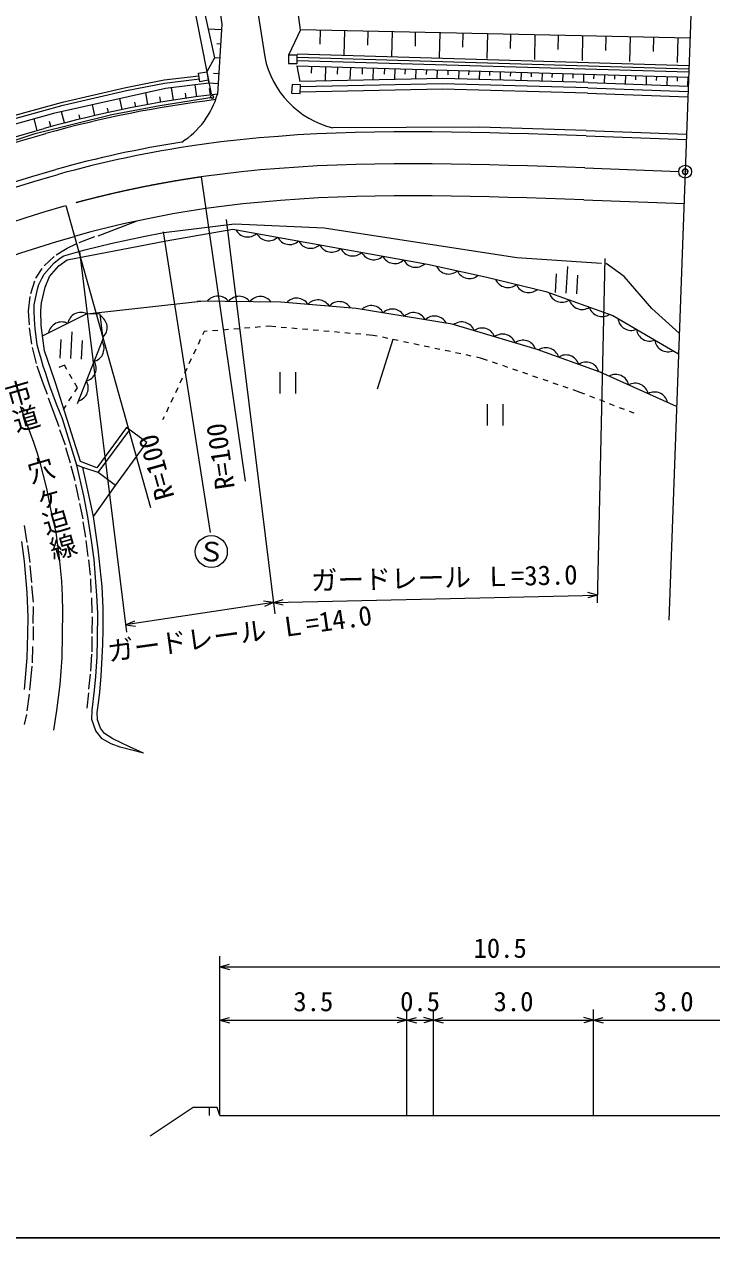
# Model space of a CAD drawing. Units: millimetres, scale not verified. Extents: x 40000 to 680000, y 20000 to 380000.
# Drawn here: x 499813 to 564206, y 205000 to 318670 of the extents above; entities that cross this region are included whole.
import ezdxf
from ezdxf.enums import TextEntityAlignment as Align

# ---------------------------------------------------------------- set-up
doc = ezdxf.new("R2010")
doc.units = ezdxf.units.MM
doc.header["$LTSCALE"] = 1000
doc.header["$PDMODE"] = 32
doc.header["$PDSIZE"] = 500
doc.linetypes.add('CHAIN', pattern=[18.5, 12, -1.5, 3.5, -1.5])
for name, color, linetype, lineweight in [('M-BGD', 7, 'Continuous', 13), ('M-BMK', 2, 'CHAIN', 13), ('M-STR-HTXT', 7, 'Continuous', 13), ('M-STR-STRC', 7, 'Continuous', 13), ('M-TTL-BAND', 7, 'Continuous', 25)]:
    doc.layers.add(name, color=color, linetype=linetype, lineweight=lineweight)
doc.layers.add('M-OTRS', color=6, linetype='Continuous')
doc.styles.add('@ＭＳ ゴシック', font='')
doc.styles.add('ＭＳ ゴシック', font='')
doc.styles.get('@ＭＳ ゴシック').set_extended_font_data('@MS Gothic')
doc.styles.get('ＭＳ ゴシック').set_extended_font_data('MS Gothic')

msp = doc.modelspace()

# ---------------------------------------------------------------- linework, layer by layer
at = {"layer": 'M-BGD'}
for p, q in [((563365, 349771), (560180, 262845)), ((519720, 332642), (522336, 315610)), ((518290, 318135), (517038, 318216)), ((525692, 318159), (524568, 315784)), ((527522, 318119), (527493, 316799)), ((529809, 318069), (529759, 315760)), ((531982, 318022), (531953, 316707)), ((534269, 317971), (534219, 315662)), ((536442, 317924), (536413, 316609)), ((538729, 317874), (538679, 315565)), ((540902, 317826), (540873, 316512)), ((543189, 317776), (543139, 315467)), ((545362, 317729), (545333, 316414)), ((547649, 317679), (547599, 315369)), ((549822, 317631), (549793, 316317)), ((552109, 317581), (552059, 315272)), ((554282, 317534), (554253, 316219)), ((556569, 317484), (556519, 315174)), ((558742, 317436), (558713, 316122)), ((561029, 317386), (560979, 315077)), ((518205, 316820), (517841, 316844)), ((518120, 315491), (517631, 315522)), ((525368, 315590), (562073, 314501)), ((525369, 315290), (562064, 314201)), ((525377, 315890), (562081, 314801)), ((512906, 313455), (516162, 313854)), ((518026, 314036), (517541, 314068)), ((525345, 314790), (525626, 313316)), ((525345, 314790), (562049, 313701)), ((526718, 314750), (526699, 314097)), ((528038, 314710), (527998, 313363)), ((529138, 314678), (529118, 313997)), ((530355, 314642), (530322, 313539)), ((531478, 314608), (531460, 314007)), ((532496, 314578), (532463, 313451)), ((533545, 314547), (533529, 314008)), ((534525, 314518), (534495, 313491)), ((535483, 314489), (535469, 314005)), ((536479, 314460), (536451, 313530)), ((537479, 314430), (537464, 313952)), ((538474, 314401), (538450, 313569)), ((539499, 314370), (539486, 313945)), ((540505, 314340), (540481, 313539)), ((541448, 314312), (541436, 313918)), ((542454, 314283), (542430, 313485)), ((543397, 314255), (543385, 313860)), ((544403, 314225), (544379, 313431)), ((545346, 314197), (545334, 313802)), ((546351, 314167), (546328, 313377)), ((547294, 314139), (547283, 313744)), ((548311, 314108), (548287, 313323)), ((549254, 314080), (549242, 313686)), ((550260, 314051), (550236, 313269)), ((551203, 314023), (551191, 313628)), ((552209, 313993), (552185, 313215)), ((553152, 313965), (553140, 313570)), ((554157, 313935), (554134, 313161)), ((555100, 313907), (555089, 313512)), ((556127, 313876), (556104, 313107)), ((557070, 313848), (557059, 313453)), ((558076, 313818), (558053, 313053)), ((559019, 313790), (559007, 313395)), ((560025, 313760), (560002, 312999)), ((560968, 313732), (560956, 313338)), ((513039, 312666), (502536, 310303)), ((503387, 311366), (509337, 312752)), ((509337, 312752), (512906, 313455)), ((509400, 312459), (512954, 313159)), ((512954, 313159), (516217, 313559)), ((517087, 313161), (513039, 312666)), ((513798, 311561), (513611, 312736)), ((515968, 311884), (515813, 313005)), ((517053, 313435), (517087, 313161)), ((517966, 313105), (517087, 313161)), ((517252, 312053), (517177, 312651)), ((539005, 313580), (525626, 313316)), ((539003, 313080), (525688, 312817)), ((552600, 312704), (539003, 313080)), ((552617, 313203), (539005, 313580)), ((552600, 312704), (561994, 312360)), ((552617, 313203), (562012, 312859)), ((561974, 313702), (561951, 312945)), ((503461, 311076), (509400, 312459)), ((508975, 310681), (508764, 311704)), ((511393, 311151), (511192, 312250)), ((512593, 311363), (512504, 311886)), ((514990, 311744), (514918, 312229)), ((552584, 312204), (561976, 311860)), ((497342, 309705), (503387, 311366)), ((497349, 309396), (503461, 311076)), ((503584, 309424), (503310, 310477)), ((506435, 310125), (506203, 311128)), ((507690, 310408), (507601, 310814)), ((510255, 310937), (510169, 311378)), ((502536, 310303), (497482, 308914)), ((500707, 309800), (501004, 308718)), ((502303, 309082), (502173, 309558)), ((505041, 309793), (504941, 310201)), ((552456, 308706), (561848, 308362)), ((503713, 301690), (511638, 273392)), ((506750, 298863), (510378, 300247)), ((510975, 298790), (512896, 299174)), ((512828, 299233), (517218, 271076)), ((512896, 299174), (519513, 299960)), ((513104, 298381), (519344, 299488)), ((519344, 299488), (537598, 296185)), ((503824, 297710), (504679, 298099)), ((504968, 298242), (506420, 298797)), ((505496, 297533), (508042, 298175)), ((508042, 298175), (510975, 298790)), ((509692, 297725), (513104, 298381)), ((501687, 296044), (502619, 296927)), ((502598, 296337), (503206, 296778)), ((502800, 297081), (503824, 297710)), ((503206, 296778), (503504, 296988)), ((503504, 296988), (505496, 297533)), ((503830, 296616), (509692, 297725)), ((504983, 297392), (509392, 261722)), ((500887, 294873), (501492, 295781)), ((501690, 295258), (502598, 296337)), ((502176, 295027), (503062, 296038)), ((503062, 296038), (503830, 296616)), ((537598, 296185), (543151, 294970)), ((550576, 293486), (550717, 295982)), ((500432, 293463), (500791, 294644)), ((501183, 294286), (501459, 294864)), ((501459, 294864), (501690, 295258)), ((501757, 294051), (502176, 295027)), ((543151, 294970), (548663, 293622)), ((549578, 293542), (549676, 295289)), ((551574, 293429), (551673, 295177)), ((500733, 292396), (501050, 293849)), ((501050, 293849), (501183, 294286)), ((501423, 292587), (501757, 294051)), ((548663, 293622), (554943, 291379)), ((500209, 291809), (500371, 293160)), ((500738, 291821), (500733, 292396)), ((501354, 291852), (501423, 292587)), ((505687, 291548), (516346, 292732)), ((523860, 292641), (516043, 292736)), ((530905, 292058), (523860, 292641)), ((500307, 290503), (500209, 291809)), ((500780, 291001), (500738, 291821)), ((500832, 290139), (500780, 291001)), ((501411, 290464), (501354, 291852)), ((505687, 291548), (501537, 289490)), ((506924, 291507), (505687, 291548)), ((507208, 289209), (506924, 291507)), ((539896, 290580), (530905, 292058)), ((554943, 291379), (561095, 287804)), ((500534, 288716), (500307, 290218)), ((500923, 289436), (500832, 290139)), ((501722, 288064), (501411, 290464)), ((516652, 289884), (516515, 289591)), ((516948, 289908), (516652, 289884)), ((517945, 289989), (517446, 289949)), ((518942, 290071), (518443, 290030)), ((519938, 290152), (519440, 290111)), ((520935, 290233), (520437, 290193)), ((521932, 290315), (521433, 290274)), ((522726, 290380), (522430, 290355)), ((523378, 290323), (522726, 290380)), ((524374, 290236), (523876, 290280)), ((525370, 290150), (524872, 290193)), ((526367, 290063), (525868, 290106)), ((527363, 289976), (526865, 290020)), ((528359, 289890), (527861, 289933)), ((547845, 288217), (539896, 290580)), ((501032, 288647), (500923, 289436)), ((503162, 287406), (503260, 289153)), ((504160, 287350), (504301, 289846)), ((504785, 283139), (507208, 289209)), ((505159, 287294), (505257, 289041)), ((516302, 289138), (516090, 288685)), ((529355, 289803), (528857, 289846)), ((530351, 289716), (529853, 289760)), ((531348, 289630), (530850, 289673)), ((532497, 289530), (531846, 289586)), ((532879, 289449), (532497, 289530)), ((534346, 289139), (532871, 284480)), ((533857, 289243), (533368, 289346)), ((534836, 289036), (534346, 289139)), ((535814, 288830), (535325, 288933)), ((536793, 288623), (536303, 288726)), ((500944, 286885), (500589, 288406)), ((501204, 287963), (501032, 288647)), ((501351, 287467), (501204, 287963)), ((502629, 285350), (501722, 288064)), ((515878, 288233), (515666, 287780)), ((537771, 288416), (537282, 288520)), ((538749, 288210), (538260, 288313)), ((539728, 288003), (539239, 288107)), ((540706, 287797), (540217, 287900)), ((541685, 287590), (541195, 287694)), ((553772, 286087), (547845, 288217)), ((501507, 285208), (501031, 286657)), ((501573, 286638), (501351, 287467)), ((501819, 285942), (501573, 286638)), ((503574, 286745), (503064, 286518)), ((503807, 286337), (503574, 286745)), ((515454, 287327), (515242, 286874)), ((542555, 287406), (542174, 287487)), ((543207, 287182), (542555, 287406)), ((544152, 286856), (543679, 287019)), ((545097, 286530), (544625, 286693)), ((502069, 285149), (501819, 285942)), ((502760, 284999), (502629, 285350)), ((504304, 285469), (504055, 285903)), ((514606, 285516), (514394, 285063)), ((515030, 286421), (514818, 285969)), ((523754, 286090), (523754, 284090)), ((525254, 284090), (525254, 286090)), ((546043, 286204), (545570, 286367)), ((546988, 285878), (546515, 286041)), ((547933, 285552), (547461, 285715)), ((548879, 285226), (548406, 285389)), ((560914, 282868), (553772, 286087)), ((501992, 283984), (501507, 285208)), ((502220, 284764), (502069, 285149)), ((502818, 283089), (502220, 284764)), ((505080, 277701), (502760, 284999)), ((504535, 284233), (504785, 284627)), ((504785, 284627), (504552, 285035)), ((514182, 284610), (513970, 284157)), ((549824, 284900), (549351, 285063)), ((550770, 284574), (550297, 284737)), ((551893, 284186), (551242, 284411)), ((552316, 284022), (551893, 284186)), ((502576, 282310), (502090, 283653)), ((503389, 281710), (502818, 283089)), ((503999, 283389), (504267, 283811)), ((513758, 283705), (513546, 283252)), ((543185, 283076), (543185, 281076)), ((544685, 281076), (544685, 283076)), ((553248, 283659), (552782, 283841)), ((554180, 283297), (553714, 283478)), ((555112, 282934), (554646, 283115)), ((499429, 282899), (500692, 279538)), ((503088, 280965), (502576, 282310)), ((503481, 282572), (503731, 282967)), ((513334, 282799), (513122, 282346)), ((556043, 282572), (555577, 282753)), ((556932, 282226), (556509, 282390)), ((504727, 277356), (503389, 281710)), ((509390, 280895), (506602, 277128)), ((511285, 279488), (509390, 280895)), ((512909, 281893), (512772, 281601)), ((503678, 279239), (503157, 280685)), ((506725, 276678), (509692, 280671)), ((500692, 279538), (501017, 278503)), ((501017, 278503), (501270, 277611)), ((504141, 277544), (503714, 279000)), ((508361, 275471), (511285, 279488)), ((501270, 277611), (501901, 275191)), ((505305, 277159), (504727, 277356)), ((505390, 274484), (504727, 277356)), ((506602, 277128), (505080, 277701)), ((504579, 275911), (504204, 277277)), ((505616, 275746), (505305, 277159)), ((506725, 276678), (505305, 277159)), ((508361, 275471), (506725, 276678)), ((501901, 275191), (502284, 273261)), ((504950, 274082), (504636, 275562)), ((506293, 272570), (505616, 275746)), ((506293, 272570), (508361, 275471)), ((505760, 272533), (505390, 274484)), ((502284, 273261), (502756, 271059)), ((505331, 272342), (505008, 273784)), ((500083, 270130), (499839, 271713)), ((505587, 270639), (505344, 272053)), ((506108, 270314), (505760, 272533)), ((506740, 269498), (506293, 272570)), ((502756, 271059), (503067, 268697)), ((499849, 268345), (499571, 270205)), ((500378, 268254), (500150, 269840)), ((505809, 268827), (505620, 270301)), ((506374, 268538), (506108, 270314)), ((507096, 266010), (506740, 269498)), ((500075, 265430), (499849, 268345)), ((503067, 268697), (503289, 266504)), ((506013, 267062), (505858, 268516)), ((506612, 265162), (506374, 268538)), ((500528, 266381), (500379, 267978)), ((500664, 264526), (500511, 266068)), ((503289, 266504), (503371, 265144)), ((506092, 265434), (506038, 266730)), ((507193, 263962), (507096, 266010)), ((500173, 263120), (500075, 265430)), ((503371, 265144), (503403, 263657)), ((506172, 263535), (506136, 264935)), ((506702, 263504), (506612, 265162)), ((500661, 262523), (500673, 264121)), ((507209, 262001), (507193, 263962)), ((523154, 264510), (509307, 262413)), ((523154, 264510), (522227, 264623)), ((523154, 264510), (522301, 264128)), ((500162, 261572), (500173, 263120)), ((503403, 263657), (503322, 259310)), ((506184, 261601), (506201, 263177)), ((506673, 261112), (506702, 263504)), ((509307, 262413), (510159, 262795)), ((500082, 259306), (500162, 261572)), ((500663, 260988), (500686, 262263)), ((507175, 260579), (507209, 262001)), ((509307, 262413), (510234, 262300)), ((500599, 258843), (500601, 260375)), ((506162, 259885), (506187, 261332)), ((506633, 259454), (506673, 261112)), ((507081, 258779), (507175, 260579)), ((499819, 256345), (500082, 259306)), ((503322, 259310), (503157, 256815)), ((506045, 258083), (506151, 259658)), ((506506, 257570), (506633, 259454)), ((500338, 256277), (500539, 258535)), ((507014, 257631), (507081, 258779)), ((505863, 256371), (506019, 257790)), ((506394, 256286), (506506, 257570)), ((506879, 256101), (507014, 257631)), ((500094, 254350), (500305, 255917)), ((503157, 256815), (502844, 254398)), ((505716, 254599), (505864, 256027)), ((506185, 254413), (506394, 256286)), ((506794, 255324), (506879, 256101)), ((506653, 254185), (506794, 255324)), ((499846, 253071), (500044, 254016)), ((502844, 254398), (502551, 252549)), ((506146, 253534), (506185, 254413)), ((506501, 252493), (506146, 253534)), ((506674, 253507), (506653, 254185)), ((506944, 252745), (506674, 253507)), ((507106, 251727), (506501, 252493)), ((507336, 252231), (506944, 252745)), ((507947, 251258), (507106, 251727)), ((508094, 251745), (507336, 252231)), ((508790, 250962), (507947, 251258)), ((508884, 251366), (508094, 251745)), ((509677, 250972), (508884, 251366)), ((510969, 250388), (508790, 250962)), ((510969, 250388), (509677, 250972)), ((518139, 216443), (518139, 231367)), ((518139, 230367), (519039, 230617)), ((518139, 230367), (535639, 230367)), ((518139, 230367), (519039, 230117)), ((535639, 230367), (538139, 230367)), ((538139, 230367), (553139, 230367)), ((553139, 230367), (568139, 230367)), ((535639, 216443), (535639, 226367)), ((538139, 216443), (538139, 226367)), ((553139, 216443), (553139, 226367)), ((518139, 225367), (519039, 225617)), ((518139, 225367), (535639, 225367)), ((518139, 225367), (519039, 225117)), ((535639, 225367), (534739, 225617)), ((535639, 225367), (534739, 225117)), ((535639, 225367), (536539, 225617)), ((535639, 225367), (538139, 225367)), ((535639, 225367), (536539, 225117)), ((538139, 225367), (537239, 225617)), ((538139, 225367), (537239, 225117)), ((538139, 225367), (539039, 225617)), ((538139, 225367), (553139, 225367)), ((538139, 225367), (539039, 225117)), ((553139, 225367), (552239, 225617)), ((553139, 225367), (552239, 225117)), ((553139, 225367), (554039, 225617)), ((553139, 225367), (568139, 225367)), ((553139, 225367), (554039, 225117)), ((515639, 217193), (511604, 214503)), ((517139, 217193), (515639, 217193)), ((517889, 217193), (517139, 217193)), ((517139, 217193), (517139, 216443)), ((518139, 216443), (517889, 217193)), ((518139, 216443), (570639, 216443))]:
    msp.add_line(p, q, dxfattribs=at)
for points in [[(562177, 317361), (525692, 318159), (523636, 333467)], [(514136, 331405), (517631, 315522), (516907, 314222)], [(516465, 331770), (518325, 318675), (517903, 312133)], [(339372, 271897), (371681, 270056), (378940, 269783), (388209, 269702), (395512, 269916), (400574, 270269), (406141, 270906), (410677, 271610), (415225, 272519), (419064, 273520), (423608, 274859), (429641, 277013), (436422, 279778), (440491, 281602), (449228, 285640), (474885, 298053), (481907, 301298), (488729, 304209), (494323, 306292), (500830, 308424), (508023, 310214), (512516, 311050), (517401, 311853)], [(552584, 312204), (539001, 312580), (525646, 312316)], [(467224, 294665), (468863, 295461), (470503, 296255), (472144, 297046), (473787, 297833), (475433, 298615), (477083, 299389), (478736, 300155), (480394, 300911), (482057, 301655), (483725, 302387), (485400, 303104), (487082, 303806), (488770, 304490), (490467, 305156), (492171, 305801), (493883, 306424), (495603, 307023), (497333, 307598), (499070, 308145), (500817, 308665), (501690, 308912)], [(467443, 294216), (469080, 295010), (470718, 295803), (472357, 296594), (473998, 297380), (475642, 298161), (477289, 298934), (478941, 299699), (480596, 300454), (482257, 301198), (483924, 301929), (485597, 302645), (487277, 303346), (488963, 304029), (490657, 304694), (492360, 305338), (494070, 305960), (495788, 306558), (497516, 307131), (499251, 307678), (500996, 308196), (501825, 308431)], [(552456, 308706), (542461, 309023), (528724, 308964)], [(468975, 291069), (470597, 291857), (472221, 292645), (473846, 293429), (475473, 294209), (477103, 294984), (478736, 295751), (480373, 296510), (482015, 297259), (483662, 297996), (485314, 298720), (486973, 299430), (488639, 300124), (490312, 300801), (491992, 301458), (493680, 302095), (495377, 302709), (497082, 303300), (498795, 303865), (500517, 304404), (502248, 304914), (502769, 305061)], [(519513, 299960), (527914, 299589), (545959, 296816), (553867, 296295)], [(471820, 285224), (473416, 286002), (475012, 286778), (476611, 287551), (478211, 288320), (479814, 289083), (481420, 289839), (483031, 290586), (484646, 291323), (486266, 292049), (487892, 292761), (489525, 293458), (491165, 294140), (492811, 294803), (494466, 295447), (496128, 296070), (497799, 296671), (499478, 297247), (501166, 297797), (502862, 298320), (504522, 298801)], [(561165, 289729), (558581, 292034), (555997, 295053), (554309, 296266)]]:
    msp.add_lwpolyline(points, dxfattribs=at)
for points in [[(524570, 314984), (525370, 314986), (525368, 315786), (524568, 315784)], [(517053, 313435), (516267, 313289), (516121, 314076), (516907, 314222)], [(524854, 312229), (525653, 312184), (525698, 312983), (524899, 313028)]]:
    msp.add_lwpolyline(points, close=True, dxfattribs=at)
for centre, radius in [((517401, 311853), 150), ((561720, 304865), 600), ((517333, 269271), 1500)]:
    msp.add_circle(centre, radius, dxfattribs=at)
for centre, radius, start, end in [((530787, 317341), 8627, 191.57454, 256.16127), ((530680, 205395), 107500, 96.82618, 105.6448), ((530680, 205395), 107000, 96.94714, 105.6448), ((510412, 314204), 7772, 302.27255, 344.54852), ((530680, 205395), 103500, 98.95938, 105.6448), ((530680, 205395), 103000, 98.2156, 105.6448), ((530680, 205395), 97000, 98.2156, 105.6448), ((520733, 299999), 1250, 206.61177, 312.87198), ((522701, 299643), 1250, 206.61177, 312.87198), ((524669, 299287), 1250, 206.61177, 312.87198), ((526637, 298930), 1250, 206.61177, 312.87198), ((528605, 298574), 1250, 206.61177, 312.87198), ((530573, 298218), 1250, 206.61177, 312.87198), ((532541, 297862), 1250, 206.61177, 312.87198), ((534509, 297506), 1250, 206.61177, 312.87198), ((536477, 297150), 1250, 206.61177, 312.87198), ((539558, 296524), 1250, 204.53508, 310.79529), ((541512, 296096), 1250, 204.53508, 310.79529), ((545114, 295262), 1250, 203.12441, 309.38461), ((547057, 294787), 1250, 203.12441, 309.38461), ((550172, 293880), 1250, 197.21378, 303.47399), ((517943, 291963), 1250, 36.17703, 142.43723), ((519942, 291939), 1250, 36.17703, 142.43723), ((521942, 291914), 1250, 36.17703, 142.43723), ((525328, 291767), 1250, 32.13775, 138.39796), ((527321, 291602), 1250, 32.13775, 138.39796), ((529314, 291437), 1250, 32.13775, 138.39796), ((532319, 291066), 1250, 27.53562, 133.79582), ((552055, 293207), 1250, 197.21378, 303.47399), ((553938, 292534), 1250, 197.21378, 303.47399), ((505113, 290426), 1250, 63.24783, 169.50804), ((506322, 290266), 1250, 313.92073, 60.18093), ((534292, 290741), 1250, 27.53562, 133.79582), ((536266, 290417), 1250, 27.53562, 133.79582), ((538239, 290093), 1250, 27.53562, 133.79582), ((556666, 291245), 1250, 186.70791, 292.96811), ((503322, 289537), 1250, 63.24783, 169.50804), ((540781, 289535), 1250, 20.31008, 126.57029), ((542698, 288965), 1250, 20.31008, 126.57029), ((558395, 290240), 1250, 186.70791, 292.96811), ((506042, 288309), 1250, 285.10808, 31.36828), ((544615, 288395), 1250, 20.31008, 126.57029), ((546532, 287825), 1250, 20.31008, 126.57029), ((560125, 289235), 1250, 186.70791, 292.96811), ((548673, 287122), 1250, 17.10221, 123.36241), ((550555, 286446), 1250, 17.10221, 123.36241), ((505300, 286452), 1250, 285.10808, 31.36828), ((552437, 285769), 1250, 17.10221, 123.36241), ((555211, 284615), 1250, 12.61297, 118.87318), ((504559, 284595), 1250, 285.10808, 31.36828), ((557035, 283794), 1250, 12.61297, 118.87318), ((558858, 282972), 1250, 12.61297, 118.87318)]:
    msp.add_arc(centre, radius, start, end, dxfattribs=at)
at = {"layer": 'M-BMK'}
msp.add_line((552328, 305209), (561119, 304887), dxfattribs=at)
for points in [[(552328, 305208), (550540, 305273), (548753, 305337), (546965, 305398), (545177, 305453), (543389, 305503), (541600, 305544), (539812, 305576), (538023, 305597), (536234, 305605), (534446, 305598), (532657, 305576), (530868, 305537), (529081, 305478), (527294, 305398), (525508, 305297), (523723, 305171), (521941, 305020), (520161, 304843), (518384, 304637), (516611, 304400), (516390, 304369)], [(470506, 287922), (472115, 288705), (473724, 289486), (475335, 290265), (476947, 291039), (478563, 291807), (480182, 292568), (481804, 293321), (483432, 294063), (485065, 294794), (486703, 295512), (488348, 296215), (490000, 296902), (491658, 297572), (493325, 298222), (494999, 298851), (496682, 299458), (498373, 300041), (500073, 300599), (501781, 301129), (503498, 301630), (503713, 301690)]]:
    msp.add_lwpolyline(points, dxfattribs=at)
msp.add_arc((530680, 205395), 100000, 98.2156, 105.6448, dxfattribs=at)
at = {"layer": 'M-OTRS'}
msp.add_point((561720, 304865), dxfattribs=at)
at = {"layer": 'M-STR-HTXT'}
for p, q in [((517341, 312159), (512358, 337511)), ((516390, 304369), (520504, 275876)), ((518720, 300380), (523286, 263439)), ((554182, 296717), (553478, 264480)), ((523154, 264510), (553494, 265206)), ((553494, 265206), (552588, 265435)), ((553494, 265206), (552600, 264935)), ((523154, 264510), (524048, 264781)), ((523154, 264510), (524059, 264281))]:
    msp.add_line(p, q, dxfattribs=at)
at = {"layer": 'M-STR-STRC'}
for p, q in [((552438, 308207), (561829, 307863)), ((552218, 302211), (561610, 301867))]:
    msp.add_line(p, q, dxfattribs=at)
for points in [[(552438, 308207), (550637, 308272), (548836, 308335), (547035, 308395), (545233, 308451), (543432, 308500), (541630, 308541), (539828, 308573), (538026, 308593), (536224, 308602), (534422, 308595), (532620, 308574), (530818, 308534), (529017, 308476), (527216, 308398), (525417, 308297), (523619, 308172), (521823, 308023), (520030, 307847), (518239, 307642), (516452, 307408), (515962, 307338)], [(469193, 290619), (470814, 291407), (472436, 292193), (474059, 292977), (475684, 293756), (477311, 294530), (478942, 295297), (480577, 296054), (482217, 296802), (483862, 297539), (485513, 298262), (487170, 298971), (488833, 299664), (490504, 300339), (492182, 300996), (493869, 301631), (495563, 302245), (497266, 302835), (498978, 303399), (500698, 303936), (502427, 304445), (502904, 304579)], [(552218, 302211), (550444, 302276), (548670, 302340), (546896, 302401), (545121, 302457), (543346, 302506), (541572, 302548), (539797, 302580), (538021, 302600), (536246, 302608), (534471, 302602), (532695, 302579), (530921, 302539), (529146, 302480), (527373, 302399), (525600, 302297), (523829, 302170), (522061, 302018), (520294, 301839), (518531, 301631), (516819, 301400)]]:
    msp.add_lwpolyline(points, dxfattribs=at)
at = {"layer": 'M-TTL-BAND'}
msp.add_line((40000, 205000), (579000, 205000), dxfattribs=at)

# ---------------------------------------------------------------- texts
at = {"layer": 'M-BGD'}
for s, rotation, style, p in [('市道\u3000穴ヶ迫線', 286.107, '@ＭＳ ゴシック', (497503, 284931)), ('R=100', 105.645, 'ＭＳ ゴシック', (514424, 274569))]:
    msp.add_text(s, height=1833, rotation=rotation, dxfattribs=dict(at, style=style)).set_placement(p, align=Align.BOTTOM_LEFT)
at = {"layer": 'M-BGD', "style": 'ＭＳ ゴシック'}
msp.add_text('Ｓ', height=1833, rotation=356.775, dxfattribs=at).set_placement((517333, 269271), align=Align.MIDDLE_CENTER)
for s, p in [('10.5', (544389, 230667)), ('3.5', (526889, 225667)), ('0.5', (536889, 225667)), ('3.0', (545639, 225667)), ('3.0', (560639, 225667))]:
    msp.add_text(s, height=1833, dxfattribs=at).set_placement(p, align=Align.BOTTOM_CENTER)
at = {"layer": 'M-STR-HTXT', "style": 'ＭＳ ゴシック'}
for s, rotation, p in [('R=100', 98.216, (520079, 275323)), ('ガードレール Ｌ=33.0', 1.313, (526691, 265091)), ('ガードレール Ｌ=14.0', 7.907, (507810, 258449))]:
    msp.add_text(s, height=1833, rotation=rotation, dxfattribs=at).set_placement(p, align=Align.BOTTOM_LEFT)

doc.saveas('drawing.dxf')
